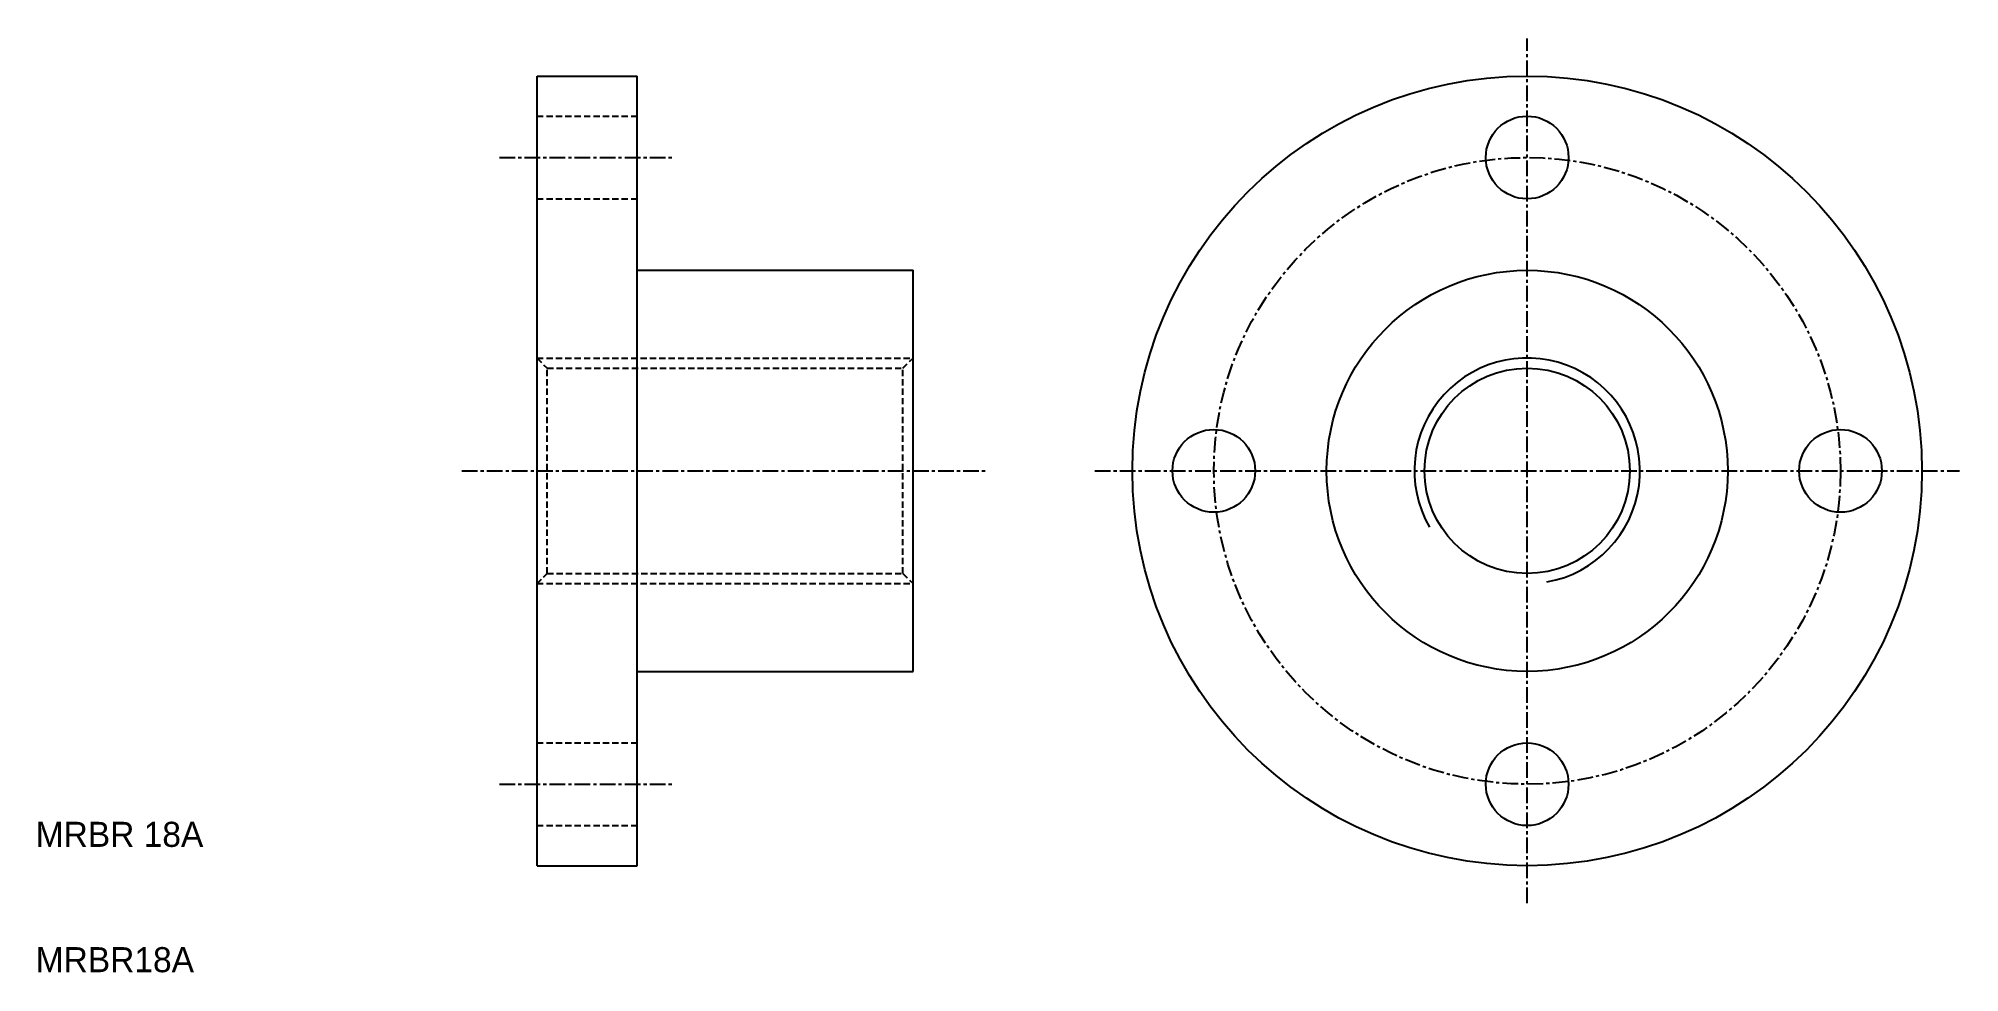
# Model space of a CAD drawing. Extents: x 10 to 163, y 10 to 85.
import ezdxf

# ---------------------------------------------------------------- set-up
doc = ezdxf.new("R2010")
doc.units = 0
doc.linetypes.add('CENTER', pattern=[2, 1.25, -0.25, 0.25, -0.25])
doc.linetypes.add('DASHED', pattern=[0.75, 0.5, -0.25])
doc.layers.get('0').update_dxf_attribs({"linetype": 'CONTINUOUS'})
doc.layers.add('CENTER', color=1, linetype='CENTER')

msp = doc.modelspace()

# ---------------------------------------------------------------- linework, layer by layer
at = {"color": 7, "linetype": 'CONTINUOUS'}
for p, q in [((50, 18.5), (50, 81.5)), ((50, 81.5), (58, 81.5)), ((58, 66), (58, 81.5)), ((58, 66), (80, 66)), ((58, 34), (58, 66)), ((80, 34), (80, 66)), ((58, 34), (80, 34)), ((58, 18.5), (58, 34)), ((50, 18.5), (58, 18.5))]:
    msp.add_line(p, q, dxfattribs=at)
at = {"color": 3, "linetype": 'DASHED'}
for p, q in [((50, 78.3), (58, 78.3)), ((50, 71.7), (58, 71.7)), ((50, 59), (80, 59)), ((50, 59), (50.812, 58.188)), ((79.188, 58.188), (80, 59)), ((50.812, 41.812), (50.812, 58.188)), ((50.812, 58.188), (79.188, 58.188)), ((79.188, 41.812), (79.188, 58.188)), ((50, 41), (50.812, 41.812)), ((50.812, 41.812), (79.188, 41.812)), ((79.188, 41.812), (80, 41)), ((50, 41), (80, 41)), ((50, 28.3), (58, 28.3)), ((50, 21.7), (58, 21.7))]:
    msp.add_line(p, q, dxfattribs=at)
at = {"color": 7, "linetype": 'CONTINUOUS'}
for centre, radius in [((129, 50), 31.5), ((129, 75), 3.3), ((129, 50), 16), ((129, 50), 8.188), ((104, 50), 3.3), ((154, 50), 3.3), ((129, 25), 3.3)]:
    msp.add_circle(centre, radius, dxfattribs=at)
at = {"color": 3, "linetype": 'CONTINUOUS'}
msp.add_arc((129, 50), 9, 280, 210, dxfattribs=at)
at = {"layer": 'CENTER', "color": 1, "linetype": 'CENTER'}
for p, q in [((129, 15.5), (129, 84.5)), ((47, 75), (61, 75)), ((44, 50), (86, 50)), ((94.5, 50), (163.5, 50)), ((47, 25), (61, 25))]:
    msp.add_line(p, q, dxfattribs=at)
msp.add_circle((129, 50), 25, dxfattribs=at)

# ---------------------------------------------------------------- texts
at = {"color": 7, "linetype": 'CONTINUOUS'}
for s, p in [('MRBR 18A', (10, 20)), ('MRBR18A', (10, 10))]:
    msp.add_text(s, height=2, dxfattribs=at).set_placement(p)

doc.saveas('drawing.dxf')
